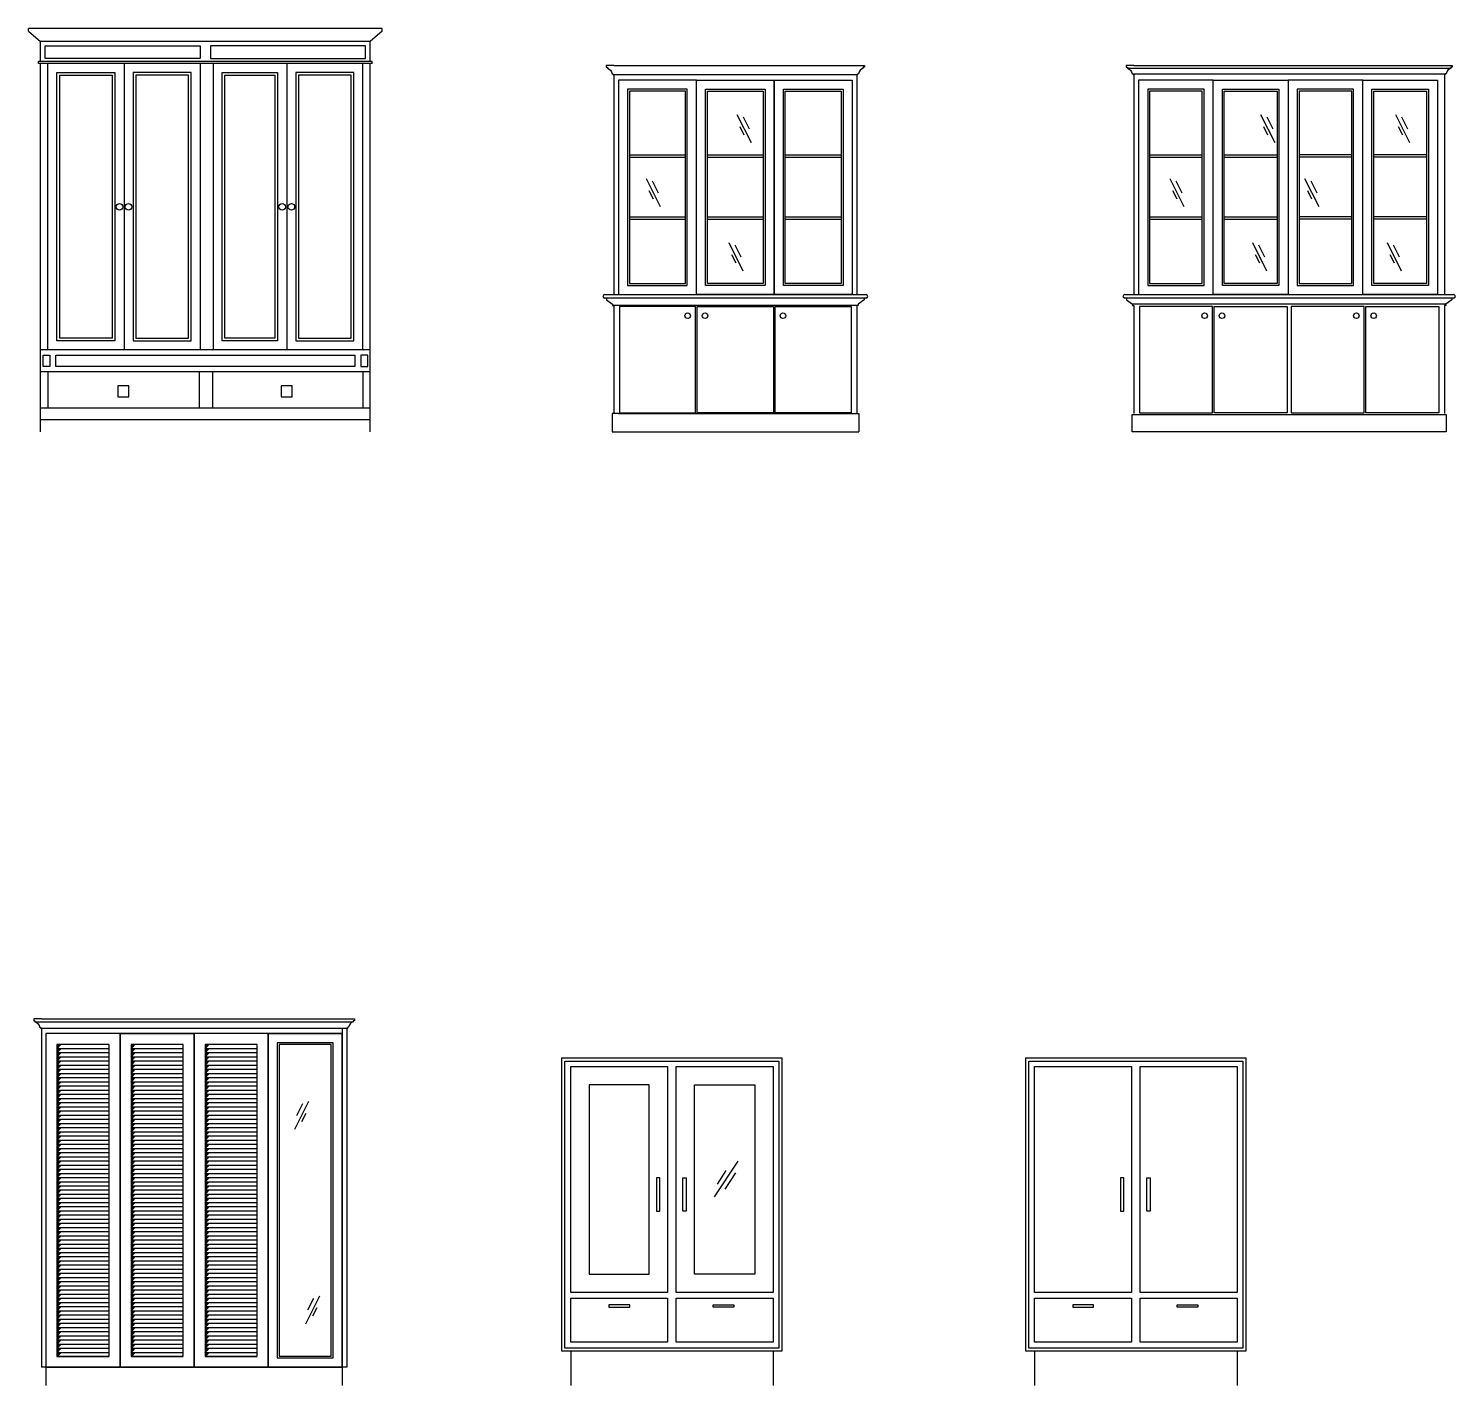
# Model space of a CAD drawing. Header units: millimetres. Extents: x 1301 to 18138, y 6970 to 14415.
# Drawn here: x 1301 to 9086, y 7011 to 14415 of the extents above; entities that cross this region are included whole.
import ezdxf

# ---------------------------------------------------------------- set-up
doc = ezdxf.new("R2010")
doc.units = ezdxf.units.MM
doc.layers.add('cad-block.com', color=44, linetype='Continuous')

# ---------------------------------------------------------------- blocks, each defined once
blk = doc.blocks.new('tu 1200x1800loai2')
for p, q in [((0, 188), (0, 0)), ((1104, 188), (1104, 0))]:
    blk.add_line(p, q)
for points in [[(-48, 1788), (1152, 1788), (1152, 188), (-48, 188)], [(0, 1740), (528, 1740), (528, 508), (0, 508)], [(576, 1740), (1104, 1740), (1104, 508), (576, 508)], [(0, 476), (528, 476), (528, 236), (0, 236)], [(576, 476), (1104, 476), (1104, 236), (576, 236)]]:
    blk.add_lwpolyline(points, close=True)
at = {"layer": 'cad-block.com'}
for p, q in [((467.9, 1132.7), (467.9, 951.8)), ((486, 1132.7), (467.9, 1132.7)), ((486, 951.8), (486, 1132.7)), ((611.9, 951.8), (611.9, 1132.7)), ((611.9, 1132.7), (630, 1132.7)), ((630, 1132.7), (630, 951.8)), ((467.9, 951.8), (486, 951.8)), ((630, 951.8), (611.9, 951.8)), ((208.7, 440.7), (208.7, 427.1)), ((321.9, 440.7), (208.7, 440.7)), ((208.7, 427.1), (321.9, 427.1)), ((321.9, 427.1), (321.9, 440.7)), ((777.6, 427.1), (777.6, 440.7)), ((777.6, 440.7), (890.8, 440.7)), ((890.8, 427.1), (777.6, 427.1)), ((890.8, 440.7), (890.8, 427.1))]:
    blk.add_line(p, q, dxfattribs=at)
blk.add_lwpolyline([(-32, 1769.2), (1136, 1769.2), (1136, 204), (-32, 204)], close=True, dxfattribs=at)
blk = doc.blocks.new('tu 1200x1800')
for p, q in [((100, 1640), (100, 608)), ((428, 1640), (100, 1640)), ((428, 608), (428, 1640)), ((676, 608), (676, 1640)), ((676, 1640), (1004, 1640)), ((1004, 1640), (1004, 608)), ((100, 608), (428, 608)), ((1004, 608), (676, 608)), ((0, 188), (0, 0)), ((1104, 188), (1104, 0))]:
    blk.add_line(p, q)
for points in [[(-48, 1788), (1152, 1788), (1152, 188), (-48, 188)], [(0, 1740), (528, 1740), (528, 508), (0, 508)], [(576, 1740), (1104, 1740), (1104, 508), (576, 508)], [(0, 476), (528, 476), (528, 236), (0, 236)], [(576, 476), (1104, 476), (1104, 236), (576, 236)]]:
    blk.add_lwpolyline(points, close=True)
at = {"layer": 'cad-block.com'}
for p, q in [((911.2, 1224.9), (782.9, 1029.6)), ((847, 1172.7), (798.4, 1098.7)), ((486, 1132.7), (467.9, 1132.7)), ((467.9, 1132.7), (467.9, 951.8)), ((486, 951.8), (486, 1132.7)), ((611.9, 1132.7), (630, 1132.7)), ((611.9, 951.8), (611.9, 1132.7)), ((630, 1132.7), (630, 951.8)), ((899.1, 1160.9), (840.5, 1071.7)), ((467.9, 951.8), (486, 951.8)), ((630, 951.8), (611.9, 951.8)), ((321.9, 440.7), (208.7, 440.7)), ((208.7, 440.7), (208.7, 427.1)), ((208.7, 427.1), (321.9, 427.1)), ((321.9, 427.1), (321.9, 440.7)), ((777.6, 440.7), (890.8, 440.7)), ((777.6, 427.1), (777.6, 440.7)), ((890.8, 427.1), (777.6, 427.1)), ((890.8, 440.7), (890.8, 427.1))]:
    blk.add_line(p, q, dxfattribs=at)
blk.add_lwpolyline([(-32, 1769.2), (1136, 1769.2), (1136, 204), (-32, 204)], close=True, dxfattribs=at)
blk = doc.blocks.new('tu 1600x2000loai2')
at = {"layer": 'cad-block.com'}
for points in [[(60, 1860), (60, 1837.3), (81.3, 1860)], [(81.3, 1837.3), (60, 1837.3), (60, 1814.6)], [(81.3, 1814.6), (60, 1814.6), (60, 1791.8)], [(81.3, 1791.8), (60, 1791.8), (60, 1769.1)], [(464, 1860), (464, 1837.3), (485.3, 1860)], [(485.3, 1837.3), (464, 1837.3), (464, 1814.6)], [(485.3, 1814.6), (464, 1814.6), (464, 1791.8)], [(485.3, 1791.8), (464, 1791.8), (464, 1769.1)], [(868, 1860), (868, 1837.3), (889.3, 1860)], [(889.3, 1837.3), (868, 1837.3), (868, 1814.6)], [(889.3, 1814.6), (868, 1814.6), (868, 1791.8)], [(889.3, 1791.8), (868, 1791.8), (868, 1769.1)], [(81.3, 1769.1), (60, 1769.1), (60, 1746.4)], [(81.3, 1746.4), (60, 1746.4), (60, 1723.7)], [(81.3, 1723.7), (60, 1723.7), (60, 1701)], [(485.3, 1769.1), (464, 1769.1), (464, 1746.4)], [(485.3, 1746.4), (464, 1746.4), (464, 1723.7)], [(485.3, 1723.7), (464, 1723.7), (464, 1701)], [(889.3, 1769.1), (868, 1769.1), (868, 1746.4)], [(889.3, 1746.4), (868, 1746.4), (868, 1723.7)], [(889.3, 1723.7), (868, 1723.7), (868, 1701)], [(81.3, 1701), (60, 1701), (60, 1678.3)], [(81.3, 1678.3), (60, 1678.3), (60, 1655.5)], [(81.3, 1655.5), (60, 1655.5), (60, 1632.8)], [(485.3, 1701), (464, 1701), (464, 1678.3)], [(485.3, 1678.3), (464, 1678.3), (464, 1655.5)], [(485.3, 1655.5), (464, 1655.5), (464, 1632.8)], [(889.3, 1701), (868, 1701), (868, 1678.3)], [(889.3, 1678.3), (868, 1678.3), (868, 1655.5)], [(889.3, 1655.5), (868, 1655.5), (868, 1632.8)], [(81.3, 1632.8), (60, 1632.8), (60, 1610.1)], [(81.3, 1610.1), (60, 1610.1), (60, 1587.4)], [(81.3, 1587.4), (60, 1587.4), (60, 1564.7)], [(81.3, 1564.7), (60, 1564.7), (60, 1541.9)], [(485.3, 1632.8), (464, 1632.8), (464, 1610.1)], [(485.3, 1610.1), (464, 1610.1), (464, 1587.4)], [(485.3, 1587.4), (464, 1587.4), (464, 1564.7)], [(485.3, 1564.7), (464, 1564.7), (464, 1541.9)], [(889.3, 1632.8), (868, 1632.8), (868, 1610.1)], [(889.3, 1610.1), (868, 1610.1), (868, 1587.4)], [(889.3, 1587.4), (868, 1587.4), (868, 1564.7)], [(889.3, 1564.7), (868, 1564.7), (868, 1541.9)], [(81.3, 1541.9), (60, 1541.9), (60, 1519.2)], [(81.3, 1519.2), (60, 1519.2), (60, 1496.5)], [(81.3, 1496.5), (60, 1496.5), (60, 1473.8)], [(485.3, 1541.9), (464, 1541.9), (464, 1519.2)], [(485.3, 1519.2), (464, 1519.2), (464, 1496.5)], [(485.3, 1496.5), (464, 1496.5), (464, 1473.8)], [(889.3, 1541.9), (868, 1541.9), (868, 1519.2)], [(889.3, 1519.2), (868, 1519.2), (868, 1496.5)], [(889.3, 1496.5), (868, 1496.5), (868, 1473.8)], [(81.3, 1473.8), (60, 1473.8), (60, 1451.1)], [(81.3, 1451.1), (60, 1451.1), (60, 1428.3)], [(81.3, 1428.3), (60, 1428.3), (60, 1405.6)], [(81.3, 1405.6), (60, 1405.6), (60, 1382.9)], [(485.3, 1473.8), (464, 1473.8), (464, 1451.1)], [(485.3, 1451.1), (464, 1451.1), (464, 1428.3)], [(485.3, 1428.3), (464, 1428.3), (464, 1405.6)], [(485.3, 1405.6), (464, 1405.6), (464, 1382.9)], [(889.3, 1473.8), (868, 1473.8), (868, 1451.1)], [(889.3, 1451.1), (868, 1451.1), (868, 1428.3)], [(889.3, 1428.3), (868, 1428.3), (868, 1405.6)], [(889.3, 1405.6), (868, 1405.6), (868, 1382.9)], [(81.3, 1382.9), (60, 1382.9), (60, 1360.2)], [(81.3, 1360.2), (60, 1360.2), (60, 1337.5)], [(81.3, 1337.5), (60, 1337.5), (60, 1314.8)], [(485.3, 1382.9), (464, 1382.9), (464, 1360.2)], [(485.3, 1360.2), (464, 1360.2), (464, 1337.5)], [(485.3, 1337.5), (464, 1337.5), (464, 1314.8)], [(889.3, 1382.9), (868, 1382.9), (868, 1360.2)], [(889.3, 1360.2), (868, 1360.2), (868, 1337.5)], [(889.3, 1337.5), (868, 1337.5), (868, 1314.8)], [(81.3, 1314.8), (60, 1314.8), (60, 1292)], [(81.3, 1292), (60, 1292), (60, 1269.3)], [(81.3, 1269.3), (60, 1269.3), (60, 1246.6)], [(81.3, 1246.6), (60, 1246.6), (60, 1223.9)], [(485.3, 1314.8), (464, 1314.8), (464, 1292)], [(485.3, 1292), (464, 1292), (464, 1269.3)], [(485.3, 1269.3), (464, 1269.3), (464, 1246.6)], [(485.3, 1246.6), (464, 1246.6), (464, 1223.9)], [(889.3, 1314.8), (868, 1314.8), (868, 1292)], [(889.3, 1292), (868, 1292), (868, 1269.3)], [(889.3, 1269.3), (868, 1269.3), (868, 1246.6)], [(889.3, 1246.6), (868, 1246.6), (868, 1223.9)], [(81.3, 1223.9), (60, 1223.9), (60, 1201.2)], [(81.3, 1201.2), (60, 1201.2), (60, 1178.4)], [(81.3, 1178.4), (60, 1178.4), (60, 1155.7)], [(485.3, 1223.9), (464, 1223.9), (464, 1201.2)], [(485.3, 1201.2), (464, 1201.2), (464, 1178.4)], [(485.3, 1178.4), (464, 1178.4), (464, 1155.7)], [(889.3, 1223.9), (868, 1223.9), (868, 1201.2)], [(889.3, 1201.2), (868, 1201.2), (868, 1178.4)], [(889.3, 1178.4), (868, 1178.4), (868, 1155.7)], [(81.3, 1155.7), (60, 1155.7), (60, 1133)], [(81.3, 1133), (60, 1133), (60, 1110.3)], [(81.3, 1110.3), (60, 1110.3), (60, 1087.6)], [(485.3, 1155.7), (464, 1155.7), (464, 1133)], [(485.3, 1133), (464, 1133), (464, 1110.3)], [(485.3, 1110.3), (464, 1110.3), (464, 1087.6)], [(889.3, 1155.7), (868, 1155.7), (868, 1133)], [(889.3, 1133), (868, 1133), (868, 1110.3)], [(889.3, 1110.3), (868, 1110.3), (868, 1087.6)], [(81.3, 1087.6), (60, 1087.6), (60, 1064.9)], [(81.3, 1064.9), (60, 1064.9), (60, 1042.1)], [(81.3, 1042.1), (60, 1042.1), (60, 1019.4)], [(81.3, 1019.4), (60, 1019.4), (60, 996.7)], [(485.3, 1087.6), (464, 1087.6), (464, 1064.9)], [(485.3, 1064.9), (464, 1064.9), (464, 1042.1)], [(485.3, 1042.1), (464, 1042.1), (464, 1019.4)], [(485.3, 1019.4), (464, 1019.4), (464, 996.7)], [(889.3, 1087.6), (868, 1087.6), (868, 1064.9)], [(889.3, 1064.9), (868, 1064.9), (868, 1042.1)], [(889.3, 1042.1), (868, 1042.1), (868, 1019.4)], [(889.3, 1019.4), (868, 1019.4), (868, 996.7)], [(81.3, 996.7), (60, 996.7), (60, 974)], [(81.3, 974), (60, 974), (60, 951.3)], [(81.3, 951.3), (60, 951.3), (60, 928.5)], [(485.3, 996.7), (464, 996.7), (464, 974)], [(485.3, 974), (464, 974), (464, 951.3)], [(485.3, 951.3), (464, 951.3), (464, 928.5)], [(889.3, 996.7), (868, 996.7), (868, 974)], [(889.3, 974), (868, 974), (868, 951.3)], [(889.3, 951.3), (868, 951.3), (868, 928.5)], [(81.3, 928.5), (60, 928.5), (60, 905.8)], [(81.3, 905.8), (60, 905.8), (60, 883.1)], [(81.3, 883.1), (60, 883.1), (60, 860.4)], [(81.3, 860.4), (60, 860.4), (60, 837.7)], [(485.3, 928.5), (464, 928.5), (464, 905.8)], [(485.3, 905.8), (464, 905.8), (464, 883.1)], [(485.3, 883.1), (464, 883.1), (464, 860.4)], [(485.3, 860.4), (464, 860.4), (464, 837.7)], [(889.3, 928.5), (868, 928.5), (868, 905.8)], [(889.3, 905.8), (868, 905.8), (868, 883.1)], [(889.3, 883.1), (868, 883.1), (868, 860.4)], [(889.3, 860.4), (868, 860.4), (868, 837.7)], [(81.3, 837.7), (60, 837.7), (60, 815)], [(81.3, 815), (60, 815), (60, 792.2)], [(81.3, 792.2), (60, 792.2), (60, 769.5)], [(485.3, 837.7), (464, 837.7), (464, 815)], [(485.3, 815), (464, 815), (464, 792.2)], [(485.3, 792.2), (464, 792.2), (464, 769.5)], [(889.3, 837.7), (868, 837.7), (868, 815)], [(889.3, 815), (868, 815), (868, 792.2)], [(889.3, 792.2), (868, 792.2), (868, 769.5)], [(81.3, 769.5), (60, 769.5), (60, 746.8)], [(81.3, 746.8), (60, 746.8), (60, 724.1)], [(81.3, 724.1), (60, 724.1), (60, 701.4)], [(81.3, 701.4), (60, 701.4), (60, 678.6)], [(485.3, 769.5), (464, 769.5), (464, 746.8)], [(485.3, 746.8), (464, 746.8), (464, 724.1)], [(485.3, 724.1), (464, 724.1), (464, 701.4)], [(485.3, 701.4), (464, 701.4), (464, 678.6)], [(889.3, 769.5), (868, 769.5), (868, 746.8)], [(889.3, 746.8), (868, 746.8), (868, 724.1)], [(889.3, 724.1), (868, 724.1), (868, 701.4)], [(889.3, 701.4), (868, 701.4), (868, 678.6)], [(81.3, 678.6), (60, 678.6), (60, 655.9)], [(81.3, 655.9), (60, 655.9), (60, 633.2)], [(81.3, 633.2), (60, 633.2), (60, 610.5)], [(485.3, 678.6), (464, 678.6), (464, 655.9)], [(485.3, 655.9), (464, 655.9), (464, 633.2)], [(485.3, 633.2), (464, 633.2), (464, 610.5)], [(889.3, 678.6), (868, 678.6), (868, 655.9)], [(889.3, 655.9), (868, 655.9), (868, 633.2)], [(889.3, 633.2), (868, 633.2), (868, 610.5)], [(81.3, 610.5), (60, 610.5), (60, 587.8)], [(81.3, 587.8), (60, 587.8), (60, 565)], [(81.3, 565), (60, 565), (60, 542.3)], [(485.3, 610.5), (464, 610.5), (464, 587.8)], [(485.3, 587.8), (464, 587.8), (464, 565)], [(485.3, 565), (464, 565), (464, 542.3)], [(889.3, 610.5), (868, 610.5), (868, 587.8)], [(889.3, 587.8), (868, 587.8), (868, 565)], [(889.3, 565), (868, 565), (868, 542.3)], [(81.3, 542.3), (60, 542.3), (60, 519.6)], [(81.3, 519.6), (60, 519.6), (60, 496.9)], [(81.3, 496.9), (60, 496.9), (60, 474.2)], [(81.3, 474.2), (60, 474.2), (60, 451.5)], [(485.3, 542.3), (464, 542.3), (464, 519.6)], [(485.3, 519.6), (464, 519.6), (464, 496.9)], [(485.3, 496.9), (464, 496.9), (464, 474.2)], [(485.3, 474.2), (464, 474.2), (464, 451.5)], [(889.3, 542.3), (868, 542.3), (868, 519.6)], [(889.3, 519.6), (868, 519.6), (868, 496.9)], [(889.3, 496.9), (868, 496.9), (868, 474.2)], [(889.3, 474.2), (868, 474.2), (868, 451.5)], [(81.3, 451.5), (60, 451.5), (60, 428.7)], [(81.3, 428.7), (60, 428.7), (60, 406)], [(81.3, 406), (60, 406), (60, 383.3)], [(485.3, 451.5), (464, 451.5), (464, 428.7)], [(485.3, 428.7), (464, 428.7), (464, 406)], [(485.3, 406), (464, 406), (464, 383.3)], [(889.3, 451.5), (868, 451.5), (868, 428.7)], [(889.3, 428.7), (868, 428.7), (868, 406)], [(889.3, 406), (868, 406), (868, 383.3)], [(81.3, 383.3), (60, 383.3), (60, 360.6)], [(81.3, 360.6), (60, 360.6), (60, 337.9)], [(81.3, 337.9), (60, 337.9), (60, 315.1)], [(81.3, 315.1), (60, 315.1), (60, 292.4)], [(485.3, 383.3), (464, 383.3), (464, 360.6)], [(485.3, 360.6), (464, 360.6), (464, 337.9)], [(485.3, 337.9), (464, 337.9), (464, 315.1)], [(485.3, 315.1), (464, 315.1), (464, 292.4)], [(889.3, 383.3), (868, 383.3), (868, 360.6)], [(889.3, 360.6), (868, 360.6), (868, 337.9)], [(889.3, 337.9), (868, 337.9), (868, 315.1)], [(889.3, 315.1), (868, 315.1), (868, 292.4)], [(81.3, 292.4), (60, 292.4), (60, 269.7)], [(81.3, 269.7), (60, 269.7), (60, 247)], [(81.3, 247), (60, 247), (60, 224.3)], [(485.3, 292.4), (464, 292.4), (464, 269.7)], [(485.3, 269.7), (464, 269.7), (464, 247)], [(485.3, 247), (464, 247), (464, 224.3)], [(889.3, 292.4), (868, 292.4), (868, 269.7)], [(889.3, 269.7), (868, 269.7), (868, 247)], [(889.3, 247), (868, 247), (868, 224.3)], [(81.3, 224.3), (60, 224.3), (60, 201.6)], [(81.3, 201.6), (60, 201.6), (60, 178.8)], [(81.3, 178.8), (60, 178.8), (60, 156.1)], [(485.3, 224.3), (464, 224.3), (464, 201.6)], [(485.3, 201.6), (464, 201.6), (464, 178.8)], [(485.3, 178.8), (464, 178.8), (464, 156.1)], [(889.3, 224.3), (868, 224.3), (868, 201.6)], [(889.3, 201.6), (868, 201.6), (868, 178.8)], [(889.3, 178.8), (868, 178.8), (868, 156.1)]]:
    blk.add_hatch(color=256, dxfattribs=at).paths.add_polyline_path(points)
for p, q in [((-60, 1985), (1676, 1985)), ((-30, 1950), (1646, 1950)), ((-25, 2000), (1683, 2000)), ((-25, 1950), (-25, 100)), ((1616, 1950), (1616, 0)), ((1641, 1950), (1641, 100)), ((0, 690.1), (0, 0)), ((1641, 100), (-25, 100))]:
    blk.add_line(p, q)
for points in [[(-25, 2000), (-67, 2000), (-67, 1990), (-60, 1990), (-60, 1985, -0.275613), (-35, 1955), (-30, 1955), (-30, 1950), (-25, 1950)], [(1641, 2000), (1683, 2000), (1683, 1990), (1676, 1990), (1676, 1985, 0.275613), (1651, 1955), (1646, 1955), (1646, 1950), (1641, 1950)]]:
    blk.add_lwpolyline(points, format="xyb")
for points in [[(0, 100), (404, 100), (404, 1920), (0, 1920)], [(404, 100), (808, 100), (808, 1920), (404, 1920)], [(808, 100), (404, 100), (404, 1920), (808, 1920)], [(808, 100), (1212, 100), (1212, 1920), (808, 1920)], [(1616, 100), (1212, 100), (1212, 1920), (1616, 1920)], [(1212, 100), (1616, 100), (1616, 1920), (1212, 1920)]]:
    blk.add_lwpolyline(points, close=True)
for p, q in [((1432.2, 1549), (1355, 1396)), ((1398.8, 1536.2), (1366, 1471.3)), ((1417.1, 1484), (1394.2, 1438.7)), ((1492.6, 487.8), (1415.3, 334.8)), ((1459.1, 475), (1426.3, 410.1)), ((1477.4, 422.9), (1454.5, 377.5))]:
    blk.add_line(p, q, dxfattribs=at)
for points in [[(1262, 150), (1566, 150), (1566, 1870), (1262, 1870)], [(60, 160), (344, 160), (344, 1860), (60, 1860)], [(464, 160), (748, 160), (748, 1860), (464, 1860)], [(868, 160), (1152, 160), (1152, 1860), (868, 1860)], [(1272, 160), (1556, 160), (1556, 1860), (1272, 1860)]]:
    blk.add_lwpolyline(points, close=True, dxfattribs=at)
for points in [[(344, 1837.3), (60, 1837.3), (81.3, 1860)], [(344, 1814.6), (60, 1814.6), (81.3, 1837.3)], [(344, 1791.8), (60, 1791.8), (81.3, 1814.6)], [(344, 1769.1), (60, 1769.1), (81.3, 1791.8)], [(748, 1837.3), (464, 1837.3), (485.3, 1860)], [(748, 1814.6), (464, 1814.6), (485.3, 1837.3)], [(748, 1791.8), (464, 1791.8), (485.3, 1814.6)], [(748, 1769.1), (464, 1769.1), (485.3, 1791.8)], [(1152, 1837.3), (868, 1837.3), (889.3, 1860)], [(1152, 1814.6), (868, 1814.6), (889.3, 1837.3)], [(1152, 1791.8), (868, 1791.8), (889.3, 1814.6)], [(1152, 1769.1), (868, 1769.1), (889.3, 1791.8)], [(344, 1746.4), (60, 1746.4), (81.3, 1769.1)], [(344, 1723.7), (60, 1723.7), (81.3, 1746.4)], [(344, 1701), (60, 1701), (81.3, 1723.7)], [(748, 1746.4), (464, 1746.4), (485.3, 1769.1)], [(748, 1723.7), (464, 1723.7), (485.3, 1746.4)], [(748, 1701), (464, 1701), (485.3, 1723.7)], [(1152, 1746.4), (868, 1746.4), (889.3, 1769.1)], [(1152, 1723.7), (868, 1723.7), (889.3, 1746.4)], [(1152, 1701), (868, 1701), (889.3, 1723.7)], [(344, 1678.3), (60, 1678.3), (81.3, 1701)], [(344, 1655.5), (60, 1655.5), (81.3, 1678.3)], [(344, 1632.8), (60, 1632.8), (81.3, 1655.5)], [(748, 1678.3), (464, 1678.3), (485.3, 1701)], [(748, 1655.5), (464, 1655.5), (485.3, 1678.3)], [(748, 1632.8), (464, 1632.8), (485.3, 1655.5)], [(1152, 1678.3), (868, 1678.3), (889.3, 1701)], [(1152, 1655.5), (868, 1655.5), (889.3, 1678.3)], [(1152, 1632.8), (868, 1632.8), (889.3, 1655.5)], [(344, 1610.1), (60, 1610.1), (81.3, 1632.8)], [(344, 1587.4), (60, 1587.4), (81.3, 1610.1)], [(344, 1564.7), (60, 1564.7), (81.3, 1587.4)], [(344, 1541.9), (60, 1541.9), (81.3, 1564.7)], [(748, 1610.1), (464, 1610.1), (485.3, 1632.8)], [(748, 1587.4), (464, 1587.4), (485.3, 1610.1)], [(748, 1564.7), (464, 1564.7), (485.3, 1587.4)], [(748, 1541.9), (464, 1541.9), (485.3, 1564.7)], [(1152, 1610.1), (868, 1610.1), (889.3, 1632.8)], [(1152, 1587.4), (868, 1587.4), (889.3, 1610.1)], [(1152, 1564.7), (868, 1564.7), (889.3, 1587.4)], [(1152, 1541.9), (868, 1541.9), (889.3, 1564.7)], [(344, 1519.2), (60, 1519.2), (81.3, 1541.9)], [(344, 1496.5), (60, 1496.5), (81.3, 1519.2)], [(344, 1473.8), (60, 1473.8), (81.3, 1496.5)], [(748, 1519.2), (464, 1519.2), (485.3, 1541.9)], [(748, 1496.5), (464, 1496.5), (485.3, 1519.2)], [(748, 1473.8), (464, 1473.8), (485.3, 1496.5)], [(1152, 1519.2), (868, 1519.2), (889.3, 1541.9)], [(1152, 1496.5), (868, 1496.5), (889.3, 1519.2)], [(1152, 1473.8), (868, 1473.8), (889.3, 1496.5)], [(344, 1451.1), (60, 1451.1), (81.3, 1473.8)], [(344, 1428.3), (60, 1428.3), (81.3, 1451.1)], [(344, 1405.6), (60, 1405.6), (81.3, 1428.3)], [(344, 1382.9), (60, 1382.9), (81.3, 1405.6)], [(748, 1451.1), (464, 1451.1), (485.3, 1473.8)], [(748, 1428.3), (464, 1428.3), (485.3, 1451.1)], [(748, 1405.6), (464, 1405.6), (485.3, 1428.3)], [(748, 1382.9), (464, 1382.9), (485.3, 1405.6)], [(1152, 1451.1), (868, 1451.1), (889.3, 1473.8)], [(1152, 1428.3), (868, 1428.3), (889.3, 1451.1)], [(1152, 1405.6), (868, 1405.6), (889.3, 1428.3)], [(1152, 1382.9), (868, 1382.9), (889.3, 1405.6)], [(344, 1360.2), (60, 1360.2), (81.3, 1382.9)], [(344, 1337.5), (60, 1337.5), (81.3, 1360.2)], [(344, 1314.8), (60, 1314.8), (81.3, 1337.5)], [(748, 1360.2), (464, 1360.2), (485.3, 1382.9)], [(748, 1337.5), (464, 1337.5), (485.3, 1360.2)], [(748, 1314.8), (464, 1314.8), (485.3, 1337.5)], [(1152, 1360.2), (868, 1360.2), (889.3, 1382.9)], [(1152, 1337.5), (868, 1337.5), (889.3, 1360.2)], [(1152, 1314.8), (868, 1314.8), (889.3, 1337.5)], [(344, 1292), (60, 1292), (81.3, 1314.8)], [(344, 1269.3), (60, 1269.3), (81.3, 1292)], [(344, 1246.6), (60, 1246.6), (81.3, 1269.3)], [(344, 1223.9), (60, 1223.9), (81.3, 1246.6)], [(748, 1292), (464, 1292), (485.3, 1314.8)], [(748, 1269.3), (464, 1269.3), (485.3, 1292)], [(748, 1246.6), (464, 1246.6), (485.3, 1269.3)], [(748, 1223.9), (464, 1223.9), (485.3, 1246.6)], [(1152, 1292), (868, 1292), (889.3, 1314.8)], [(1152, 1269.3), (868, 1269.3), (889.3, 1292)], [(1152, 1246.6), (868, 1246.6), (889.3, 1269.3)], [(1152, 1223.9), (868, 1223.9), (889.3, 1246.6)], [(344, 1201.2), (60, 1201.2), (81.3, 1223.9)], [(344, 1178.4), (60, 1178.4), (81.3, 1201.2)], [(344, 1155.7), (60, 1155.7), (81.3, 1178.4)], [(748, 1201.2), (464, 1201.2), (485.3, 1223.9)], [(748, 1178.4), (464, 1178.4), (485.3, 1201.2)], [(748, 1155.7), (464, 1155.7), (485.3, 1178.4)], [(1152, 1201.2), (868, 1201.2), (889.3, 1223.9)], [(1152, 1178.4), (868, 1178.4), (889.3, 1201.2)], [(1152, 1155.7), (868, 1155.7), (889.3, 1178.4)], [(344, 1133), (60, 1133), (81.3, 1155.7)], [(344, 1110.3), (60, 1110.3), (81.3, 1133)], [(344, 1087.6), (60, 1087.6), (81.3, 1110.3)], [(748, 1133), (464, 1133), (485.3, 1155.7)], [(748, 1110.3), (464, 1110.3), (485.3, 1133)], [(748, 1087.6), (464, 1087.6), (485.3, 1110.3)], [(1152, 1133), (868, 1133), (889.3, 1155.7)], [(1152, 1110.3), (868, 1110.3), (889.3, 1133)], [(1152, 1087.6), (868, 1087.6), (889.3, 1110.3)], [(344, 1064.9), (60, 1064.9), (81.3, 1087.6)], [(344, 1042.1), (60, 1042.1), (81.3, 1064.9)], [(344, 1019.4), (60, 1019.4), (81.3, 1042.1)], [(344, 996.7), (60, 996.7), (81.3, 1019.4)], [(748, 1064.9), (464, 1064.9), (485.3, 1087.6)], [(748, 1042.1), (464, 1042.1), (485.3, 1064.9)], [(748, 1019.4), (464, 1019.4), (485.3, 1042.1)], [(748, 996.7), (464, 996.7), (485.3, 1019.4)], [(1152, 1064.9), (868, 1064.9), (889.3, 1087.6)], [(1152, 1042.1), (868, 1042.1), (889.3, 1064.9)], [(1152, 1019.4), (868, 1019.4), (889.3, 1042.1)], [(1152, 996.7), (868, 996.7), (889.3, 1019.4)], [(344, 974), (60, 974), (81.3, 996.7)], [(344, 951.3), (60, 951.3), (81.3, 974)], [(344, 928.5), (60, 928.5), (81.3, 951.3)], [(748, 974), (464, 974), (485.3, 996.7)], [(748, 951.3), (464, 951.3), (485.3, 974)], [(748, 928.5), (464, 928.5), (485.3, 951.3)], [(1152, 974), (868, 974), (889.3, 996.7)], [(1152, 951.3), (868, 951.3), (889.3, 974)], [(1152, 928.5), (868, 928.5), (889.3, 951.3)], [(344, 905.8), (60, 905.8), (81.3, 928.5)], [(344, 883.1), (60, 883.1), (81.3, 905.8)], [(344, 860.4), (60, 860.4), (81.3, 883.1)], [(344, 837.7), (60, 837.7), (81.3, 860.4)], [(748, 905.8), (464, 905.8), (485.3, 928.5)], [(748, 883.1), (464, 883.1), (485.3, 905.8)], [(748, 860.4), (464, 860.4), (485.3, 883.1)], [(748, 837.7), (464, 837.7), (485.3, 860.4)], [(1152, 905.8), (868, 905.8), (889.3, 928.5)], [(1152, 883.1), (868, 883.1), (889.3, 905.8)], [(1152, 860.4), (868, 860.4), (889.3, 883.1)], [(1152, 837.7), (868, 837.7), (889.3, 860.4)], [(344, 815), (60, 815), (81.3, 837.7)], [(344, 792.2), (60, 792.2), (81.3, 815)], [(344, 769.5), (60, 769.5), (81.3, 792.2)], [(748, 815), (464, 815), (485.3, 837.7)], [(748, 792.2), (464, 792.2), (485.3, 815)], [(748, 769.5), (464, 769.5), (485.3, 792.2)], [(1152, 815), (868, 815), (889.3, 837.7)], [(1152, 792.2), (868, 792.2), (889.3, 815)], [(1152, 769.5), (868, 769.5), (889.3, 792.2)], [(344, 746.8), (60, 746.8), (81.3, 769.5)], [(344, 724.1), (60, 724.1), (81.3, 746.8)], [(344, 701.4), (60, 701.4), (81.3, 724.1)], [(344, 678.6), (60, 678.6), (81.3, 701.4)], [(748, 746.8), (464, 746.8), (485.3, 769.5)], [(748, 724.1), (464, 724.1), (485.3, 746.8)], [(748, 701.4), (464, 701.4), (485.3, 724.1)], [(748, 678.6), (464, 678.6), (485.3, 701.4)], [(1152, 746.8), (868, 746.8), (889.3, 769.5)], [(1152, 724.1), (868, 724.1), (889.3, 746.8)], [(1152, 701.4), (868, 701.4), (889.3, 724.1)], [(1152, 678.6), (868, 678.6), (889.3, 701.4)], [(344, 655.9), (60, 655.9), (81.3, 678.6)], [(344, 633.2), (60, 633.2), (81.3, 655.9)], [(344, 610.5), (60, 610.5), (81.3, 633.2)], [(748, 655.9), (464, 655.9), (485.3, 678.6)], [(748, 633.2), (464, 633.2), (485.3, 655.9)], [(748, 610.5), (464, 610.5), (485.3, 633.2)], [(1152, 655.9), (868, 655.9), (889.3, 678.6)], [(1152, 633.2), (868, 633.2), (889.3, 655.9)], [(1152, 610.5), (868, 610.5), (889.3, 633.2)], [(344, 587.8), (60, 587.8), (81.3, 610.5)], [(344, 565), (60, 565), (81.3, 587.8)], [(344, 542.3), (60, 542.3), (81.3, 565)], [(748, 587.8), (464, 587.8), (485.3, 610.5)], [(748, 565), (464, 565), (485.3, 587.8)], [(748, 542.3), (464, 542.3), (485.3, 565)], [(1152, 587.8), (868, 587.8), (889.3, 610.5)], [(1152, 565), (868, 565), (889.3, 587.8)], [(1152, 542.3), (868, 542.3), (889.3, 565)], [(344, 519.6), (60, 519.6), (81.3, 542.3)], [(344, 496.9), (60, 496.9), (81.3, 519.6)], [(344, 474.2), (60, 474.2), (81.3, 496.9)], [(344, 451.5), (60, 451.5), (81.3, 474.2)], [(748, 519.6), (464, 519.6), (485.3, 542.3)], [(748, 496.9), (464, 496.9), (485.3, 519.6)], [(748, 474.2), (464, 474.2), (485.3, 496.9)], [(748, 451.5), (464, 451.5), (485.3, 474.2)], [(1152, 519.6), (868, 519.6), (889.3, 542.3)], [(1152, 496.9), (868, 496.9), (889.3, 519.6)], [(1152, 474.2), (868, 474.2), (889.3, 496.9)], [(1152, 451.5), (868, 451.5), (889.3, 474.2)], [(344, 428.7), (60, 428.7), (81.3, 451.5)], [(344, 406), (60, 406), (81.3, 428.7)], [(344, 383.3), (60, 383.3), (81.3, 406)], [(748, 428.7), (464, 428.7), (485.3, 451.5)], [(748, 406), (464, 406), (485.3, 428.7)], [(748, 383.3), (464, 383.3), (485.3, 406)], [(1152, 428.7), (868, 428.7), (889.3, 451.5)], [(1152, 406), (868, 406), (889.3, 428.7)], [(1152, 383.3), (868, 383.3), (889.3, 406)], [(344, 360.6), (60, 360.6), (81.3, 383.3)], [(344, 337.9), (60, 337.9), (81.3, 360.6)], [(344, 315.1), (60, 315.1), (81.3, 337.9)], [(344, 292.4), (60, 292.4), (81.3, 315.1)], [(748, 360.6), (464, 360.6), (485.3, 383.3)], [(748, 337.9), (464, 337.9), (485.3, 360.6)], [(748, 315.1), (464, 315.1), (485.3, 337.9)], [(748, 292.4), (464, 292.4), (485.3, 315.1)], [(1152, 360.6), (868, 360.6), (889.3, 383.3)], [(1152, 337.9), (868, 337.9), (889.3, 360.6)], [(1152, 315.1), (868, 315.1), (889.3, 337.9)], [(1152, 292.4), (868, 292.4), (889.3, 315.1)], [(344, 269.7), (60, 269.7), (81.3, 292.4)], [(344, 247), (60, 247), (81.3, 269.7)], [(344, 224.3), (60, 224.3), (81.3, 247)], [(748, 269.7), (464, 269.7), (485.3, 292.4)], [(748, 247), (464, 247), (485.3, 269.7)], [(748, 224.3), (464, 224.3), (485.3, 247)], [(1152, 269.7), (868, 269.7), (889.3, 292.4)], [(1152, 247), (868, 247), (889.3, 269.7)], [(1152, 224.3), (868, 224.3), (889.3, 247)], [(344, 201.6), (60, 201.6), (81.3, 224.3)], [(344, 178.8), (60, 178.8), (81.3, 201.6)], [(344, 156.1), (60, 156.1), (81.3, 178.8)], [(748, 201.6), (464, 201.6), (485.3, 224.3)], [(748, 178.8), (464, 178.8), (485.3, 201.6)], [(748, 156.1), (464, 156.1), (485.3, 178.8)], [(1152, 201.6), (868, 201.6), (889.3, 224.3)], [(1152, 178.8), (868, 178.8), (889.3, 201.6)], [(1152, 156.1), (868, 156.1), (889.3, 178.8)]]:
    blk.add_lwpolyline(points, dxfattribs=at)
blk = doc.blocks.new('tu 1800x2000')
for p, q in [((-24.6, 1983.4), (1739.1, 1983.4)), ((0.4, 1953.4), (1714.1, 1953.5)), ((10.4, 1998.4), (1746.1, 1998.4)), ((10.4, 1948.4), (10.4, 748.4)), ((1704.1, 1948.4), (1704.1, 748.4)), ((-40.1, 748.4), (1754.6, 748.4)), ((1754.6, 728.4), (-40.1, 728.4)), ((1712.3, 695.5), (2.2, 695.5)), ((10.4, 688.5), (10.4, 98.4)), ((1704.1, 688.5), (1704.1, 98.4))]:
    blk.add_line(p, q)
for points in [[(10.4, 1998.4), (-31.6, 1998.4), (-31.6, 1988.4), (-24.6, 1988.4), (-24.6, 1983.4, -0.275613), (0.4, 1953.4), (5.4, 1953.4), (5.4, 1948.4), (10.4, 1948.4)], [(1704.1, 1998.4), (1746.1, 1998.4), (1746.1, 1988.4), (1739.1, 1988.4), (1739.1, 1983.4, 0.275613), (1714.1, 1953.4), (1709.1, 1953.4), (1709.1, 1948.4), (1704.1, 1948.4)]]:
    blk.add_lwpolyline(points, format="xyb")
for points in [[(35.4, 748.4), (443.3, 748.4), (443.3, 1918.4), (35.4, 1918.4)], [(851.2, 748.4), (443.3, 748.4), (443.3, 1918.4), (851.2, 1918.4)], [(851.2, 748.4), (1259.1, 748.4), (1259.1, 1918.4), (851.2, 1918.4)], [(1667.1, 748.4), (1259.1, 748.4), (1259.1, 1918.4), (1667.1, 1918.4)], [(40.4, 103.4), (438.3, 103.4), (438.3, 683.5), (40.4, 683.5)], [(846.2, 103.4), (448.3, 103.4), (448.3, 683.5), (846.2, 683.5)], [(868.3, 103.4), (1266.2, 103.4), (1266.2, 683.5), (868.3, 683.5)], [(1674.1, 103.4), (1276.2, 103.4), (1276.2, 683.5), (1674.1, 683.5)], [(0, 94.3), (1714.5, 94.3), (1714.5, 0), (0, 0)]]:
    blk.add_lwpolyline(points, close=True)
for points in [[(-30.3, 728.4), (-30.3, 719.2), (2.2, 695.5), (2.2, 688.5), (10.4, 688.5)], [(1744.8, 728.4), (1744.8, 719.2), (1712.3, 695.5), (1712.3, 688.5), (1704.1, 688.5)]]:
    blk.add_lwpolyline(points)
for centre, start, end in [((-40.1, 738.4), 90, 270), ((1754.6, 738.4), 270, 90)]:
    blk.add_arc(centre, 10, start, end)
at = {"layer": 'cad-block.com'}
for p, q in [((701.6, 1730.6), (778.9, 1577.6)), ((735.1, 1717.8), (767.9, 1652.9)), ((1437.2, 1730.6), (1514.4, 1577.6)), ((1470.7, 1717.8), (1503.4, 1652.9)), ((716.7, 1665.6), (739.6, 1620.3)), ((1452.3, 1665.6), (1475.2, 1620.3)), ((95.4, 1510.1), (383.3, 1510.1)), ((95.4, 1498.1), (383.3, 1498.1)), ((503.3, 1510.1), (791.2, 1510.1)), ((503.3, 1498.1), (791.2, 1498.1)), ((1199.1, 1510.1), (911.2, 1510.1)), ((1199.1, 1498.1), (911.2, 1498.1)), ((1607.1, 1510.1), (1319.1, 1510.1)), ((1607.1, 1498.1), (1319.1, 1498.1)), ((206.1, 1381.8), (283.3, 1228.8)), ((239.5, 1369.1), (272.3, 1304.2)), ((941.6, 1381.8), (1018.9, 1228.8)), ((975.1, 1369.1), (1007.9, 1304.2)), ((221.2, 1316.9), (244.1, 1271.5)), ((956.8, 1316.9), (979.7, 1271.5)), ((95.4, 1172.2), (383.3, 1172.2)), ((503.3, 1172.2), (791.2, 1172.2)), ((1199.1, 1172.2), (911.2, 1172.2)), ((1607.1, 1172.2), (1319.1, 1172.2)), ((95.4, 1160.2), (383.3, 1160.2)), ((503.3, 1160.2), (791.2, 1160.2)), ((1199.1, 1160.2), (911.2, 1160.2)), ((1607.1, 1160.2), (1319.1, 1160.2)), ((656.5, 1031.5), (733.8, 878.5)), ((690, 1018.7), (722.8, 953.8)), ((1392.1, 1031.5), (1469.3, 878.5)), ((1425.6, 1018.7), (1458.3, 953.8)), ((671.7, 966.5), (694.6, 921.2)), ((1407.2, 966.5), (1430.1, 921.2))]:
    blk.add_line(p, q, dxfattribs=at)
for points in [[(85.4, 798.4), (393.3, 798.4), (393.3, 1868.4), (85.4, 1868.4)], [(801.2, 798.4), (493.3, 798.4), (493.3, 1868.4), (801.2, 1868.4)], [(901.2, 798.4), (1209.1, 798.4), (1209.1, 1868.4), (901.2, 1868.4)], [(1617.1, 798.4), (1309.1, 798.4), (1309.1, 1868.4), (1617.1, 1868.4)], [(95.4, 808.4), (383.3, 808.4), (383.3, 1858.4), (95.4, 1858.4)], [(791.2, 808.4), (503.3, 808.4), (503.3, 1858.4), (791.2, 1858.4)], [(911.2, 808.4), (1199.1, 808.4), (1199.1, 1858.4), (911.2, 1858.4)], [(1607.1, 808.4), (1319.1, 808.4), (1319.1, 1858.4), (1607.1, 1858.4)]]:
    blk.add_lwpolyline(points, close=True, dxfattribs=at)
for centre in [(396, 632.6), (490.6, 632.6), (1224, 632.6), (1318.5, 632.6)]:
    blk.add_circle(centre, 15, dxfattribs=at)
blk = doc.blocks.new('tu 1400x2000')
for p, q in [((5.4, 1950), (1340.4, 1950)), ((10.4, 2000), (1377.4, 2000)), ((10.4, 1950), (10.4, 750)), ((1335.4, 1950), (1335.4, 750)), ((-40.1, 750), (1385.8, 750)), ((10.4, 690.1), (10.4, 100)), ((1335.4, 690.1), (1335.4, 100)), ((35.4, 100), (0, 100)), ((0, 100), (0, 0)), ((35.4, 100), (1310.4, 100)), ((1310.4, 100), (1345.8, 100)), ((1345.8, 100), (1345.8, 0)), ((0, 0), (1345.8, 0))]:
    blk.add_line(p, q)
for points in [[(10.4, 2000), (-31.6, 2000), (-31.6, 1990), (-24.6, 1990), (-24.6, 1985, -0.275613), (0.4, 1955), (5.4, 1955), (5.4, 1950), (10.4, 1950)], [(1335.4, 2000), (1377.4, 2000), (1377.4, 1990), (1370.4, 1990), (1370.4, 1985, 0.275613), (1345.4, 1955), (1340.4, 1955), (1340.4, 1950), (1335.4, 1950)]]:
    blk.add_lwpolyline(points, format="xyb")
for points in [[(35.4, 750), (460.4, 750), (460.4, 1920), (35.4, 1920)], [(885.4, 750), (460.4, 750), (460.4, 1920), (885.4, 1920)], [(1310.4, 750), (885.4, 750), (885.4, 1920), (1310.4, 1920)], [(40.4, 105), (455.4, 105), (455.4, 685.1), (40.4, 685.1)], [(880.4, 105), (465.4, 105), (465.4, 685.1), (880.4, 685.1)], [(1305.4, 105), (890.4, 105), (890.4, 685.1), (1305.4, 685.1)]]:
    blk.add_lwpolyline(points, close=True)
for points in [[(-30.3, 730), (-30.3, 720.8), (2.2, 697.1), (2.2, 690.1), (10.4, 690.1)], [(1376, 730), (1376, 720.8), (1343.5, 697.1), (1343.5, 690.1), (1335.4, 690.1)]]:
    blk.add_lwpolyline(points)
for centre, start, end in [((-40.1, 740), 90, 270), ((1385.8, 740), 270, 90)]:
    blk.add_arc(centre, 10, start, end)
at = {"layer": 'cad-block.com'}
for p, q in [((681.7, 1732.2), (759, 1579.2)), ((715.2, 1719.4), (748, 1654.5)), ((696.9, 1667.2), (719.8, 1621.9)), ((95.4, 1511.7), (400.4, 1511.7)), ((95.4, 1499.7), (400.4, 1499.7)), ((520.4, 1511.7), (825.4, 1511.7)), ((520.4, 1499.7), (825.4, 1499.7)), ((945.4, 1511.7), (1250.4, 1511.7)), ((945.4, 1499.7), (1250.4, 1499.7)), ((186.2, 1383.4), (263.4, 1230.4)), ((219.7, 1370.7), (252.4, 1305.8)), ((201.3, 1318.5), (224.2, 1273.1)), ((95.4, 1173.8), (400.4, 1173.8)), ((520.4, 1173.8), (825.4, 1173.8)), ((945.4, 1173.8), (1250.4, 1173.8)), ((95.4, 1161.8), (400.4, 1161.8)), ((520.4, 1161.8), (825.4, 1161.8)), ((945.4, 1161.8), (1250.4, 1161.8)), ((636.6, 1033.1), (713.9, 880.1)), ((670.1, 1020.3), (702.9, 955.4)), ((651.8, 968.1), (674.7, 922.8)), ((1385.8, 730), (-40.1, 730)), ((1343.5, 690.1), (2.2, 690.1))]:
    blk.add_line(p, q, dxfattribs=at)
for points in [[(85.4, 800), (410.4, 800), (410.4, 1870), (85.4, 1870)], [(835.4, 800), (510.4, 800), (510.4, 1870), (835.4, 1870)], [(1260.4, 800), (935.4, 800), (935.4, 1870), (1260.4, 1870)], [(95.4, 810), (400.4, 810), (400.4, 1860), (95.4, 1860)], [(825.4, 810), (520.4, 810), (520.4, 1860), (825.4, 1860)], [(1250.4, 810), (945.4, 810), (945.4, 1860), (1250.4, 1860)]]:
    blk.add_lwpolyline(points, close=True, dxfattribs=at)
for centre in [(413.1, 634.2), (507.6, 634.2), (932.6, 634.2)]:
    blk.add_circle(centre, 15, dxfattribs=at)
blk = doc.blocks.new('tu 1800x2200')
for p, q in [((-1864.7, 2185), (-1864.7, 2200)), ((65, 2200), (-1864.7, 2200)), ((-1864.7, 2185), (-1799.7, 2130)), ((65, 2185), (0, 2130)), ((65, 2185), (65, 2200)), ((-1799.7, 2020), (-1799.7, 2130)), ((0, 2130), (-1799.7, 2130)), ((0, 2020), (0, 2130)), ((-1809.7, 2010), (-1809.7, 2020)), ((10, 2020), (-1809.7, 2020)), ((10, 2010), (-1809.7, 2010)), ((-1799.7, 445.8), (-1799.7, 2010)), ((-1759.7, 445.8), (-1759.7, 2010)), ((-1343.8, 2010), (-1343.8, 445.8)), ((-927.9, 2010), (-927.9, 445.8)), ((-857.9, 2010), (-857.9, 445.8)), ((-455.9, 2010), (-455.9, 445.8)), ((-40, 445.8), (-40, 2010)), ((0, 445.8), (0, 2010)), ((10, 2010), (10, 2020)), ((-1799.7, 430.8), (-1799.7, 445.8)), ((0, 445.8), (-1799.7, 445.8)), ((-1799.7, 340.8), (-1799.7, 430.8)), ((-1799.7, 340.8), (-1799.7, 430.8)), ((0, 430.8), (0, 445.8)), ((0, 340.8), (0, 430.8)), ((-1799.7, 325.8), (-1799.7, 340.8)), ((-1799.7, 130), (-1799.7, 325.8)), ((0, 325.8), (-1799.7, 325.8)), ((-1759.7, 325.8), (-1759.7, 130)), ((-931.8, 130), (-931.8, 325.8)), ((-861.8, 325.8), (-861.8, 130)), ((-40, 325.8), (-40, 130)), ((0, 325.8), (0, 340.8)), ((0, 130), (0, 325.8)), ((-1799.7, 0), (-1799.7, 130)), ((-1799.7, 130), (0, 130)), ((0, 0), (0, 130)), ((0, 65), (-1799.7, 65))]:
    blk.add_line(p, q)
for points in [[(-1393.8, 495.8), (-1709.7, 495.8), (-1709.7, 1960), (-1393.8, 1960)], [(-1293.8, 495.8), (-977.9, 495.8), (-977.9, 1960), (-1293.8, 1960)], [(-506, 495.8), (-807.9, 495.8), (-807.9, 1960), (-506, 1960)], [(-406, 495.8), (-90.2, 495.8), (-90.2, 1960), (-406, 1960)]]:
    blk.add_lwpolyline(points, close=True)
at = {"layer": 'cad-block.com'}
for points in [[(-1774.7, 2105.4), (-928.1, 2105.4), (-928.1, 2037), (-1774.7, 2037)], [(-25.6, 2105.4), (-872.2, 2105.4), (-872.2, 2037), (-25.6, 2037)], [(-1408.8, 510.8), (-1694.7, 510.8), (-1694.7, 1945), (-1408.8, 1945)], [(-1278.8, 510.8), (-992.9, 510.8), (-992.9, 1945), (-1278.8, 1945)], [(-521, 510.8), (-792.9, 510.8), (-792.9, 1945), (-521, 1945)], [(-391, 510.8), (-105.2, 510.8), (-105.2, 1945), (-391, 1945)], [(-1785.7, 417.6), (-1748.8, 417.6), (-1748.8, 355.4), (-1785.7, 355.4)], [(-1716.3, 417.6), (-84.4, 417.6), (-84.4, 355.4), (-1716.3, 355.4)], [(-14, 417.6), (-50.9, 417.6), (-50.9, 355.4), (-14, 355.4)], [(-1378.3, 190.2), (-1318.3, 190.2), (-1318.3, 250.2), (-1378.3, 250.2)], [(-486.5, 190.2), (-426.5, 190.2), (-426.5, 250.2), (-486.5, 250.2)]]:
    blk.add_lwpolyline(points, close=True, dxfattribs=at)
for centre in [(-1368.8, 1227.4), (-1318.8, 1227.4), (-480.9, 1227.4), (-430.9, 1227.4)]:
    blk.add_circle(centre, 18.1, dxfattribs=at)

msp = doc.modelspace()

# ---------------------------------------------------------------- block references
at = {"color": 92}
for name, p in [('tu 1800x2200', (3166.1, 12215.5)), ('tu 1400x2000', (4484.6, 12213.9)), ('tu 1800x2000', (7321.7, 12215.5)), ('tu 1600x2000loai2', (1396.5, 7010.6)), ('tu 1200x1800', (4259.2, 7010.6)), ('tu 1200x1800loai2', (6790.5, 7010.6))]:
    msp.add_blockref(name, p, dxfattribs=at)

doc.saveas('drawing.dxf')
